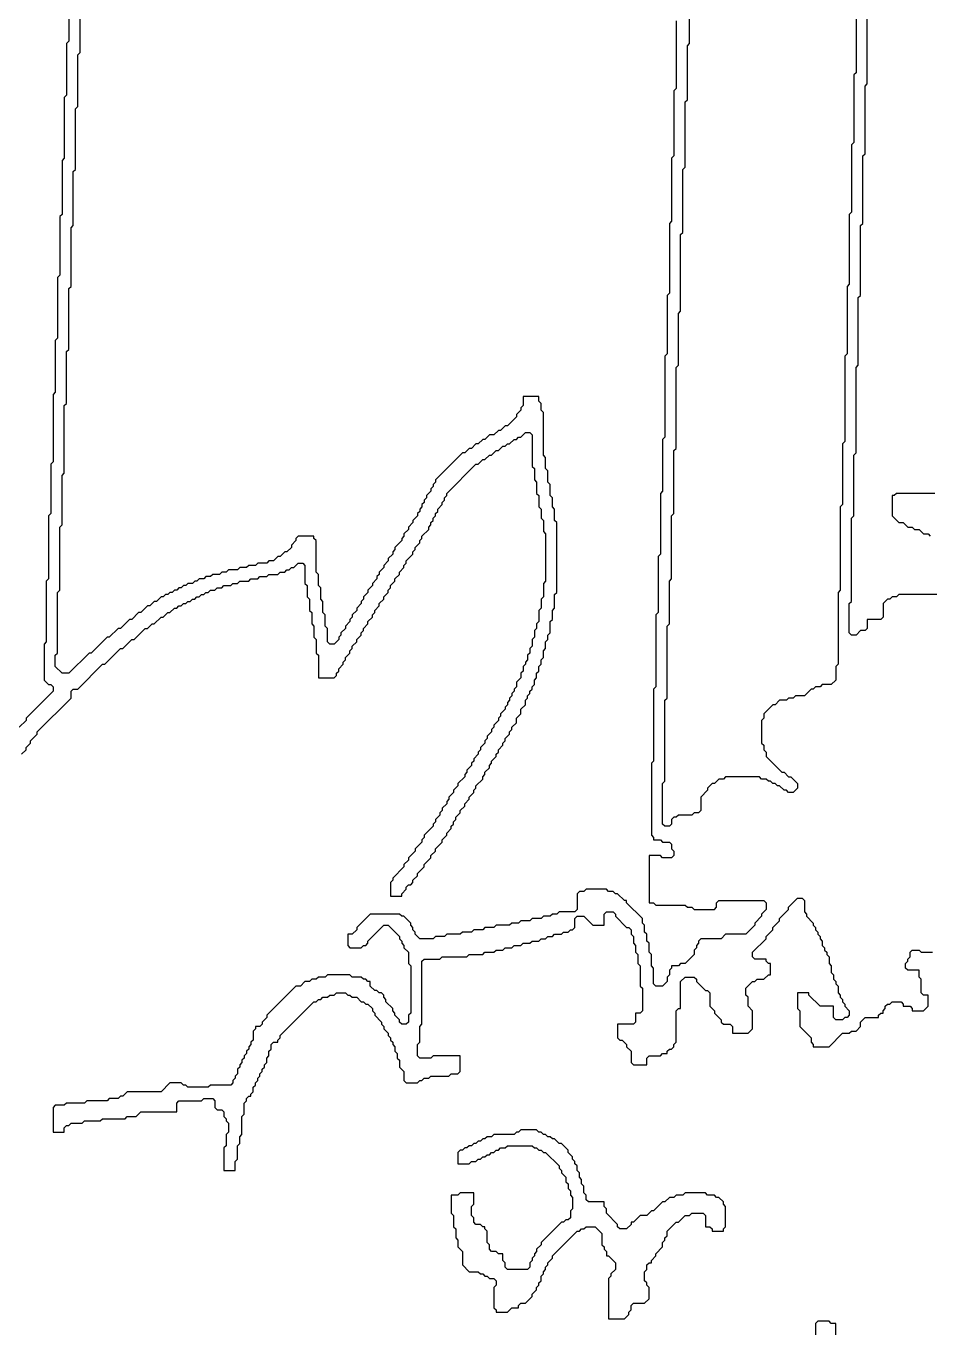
# Model space of a CAD drawing. Header units: metres. Extents: x 0 to 100, y 0 to 127.
# Drawn here: x 75.7 to 85.75, y 20.93 to 35.39 of the extents above; entities that cross this region are included whole.
import ezdxf

# ---------------------------------------------------------------- set-up
doc = ezdxf.new("R2010")
doc.units = ezdxf.units.M

msp = doc.modelspace()

# ---------------------------------------------------------------- linework, layer by layer
for points in [[(84.925, 35.625), (84.925, 34.875), (84.9, 34.85), (84.9, 34.1), (84.875, 34.075), (84.875, 33.325), (84.85, 33.3), (84.85, 32.525), (84.825, 32.5), (84.825, 31.75), (84.8, 31.725), (84.8, 30.775), (84.775, 30.75), (84.775, 30.075), (84.75, 30.05), (84.75, 29.125), (84.725, 29.1), (84.725, 28.3), (84.7, 28.275), (84.7, 28.125), (84.65, 28.075), (84.55, 28.075), (84.525, 28.05), (84.475, 28.05), (84.45, 28.025), (84.425, 28.025), (84.35, 27.95), (84.25, 27.95), (84.225, 27.925), (84.175, 27.925), (84.15, 27.9), (84.075, 27.9), (84.025, 27.85), (84, 27.85), (83.9, 27.75), (83.9, 27.7), (83.875, 27.675), (83.875, 27.425), (83.9, 27.4), (83.9, 27.35), (83.925, 27.325), (83.925, 27.275), (84.1, 27.1), (84.125, 27.1), (84.175, 27.05), (84.2, 27.05), (84.275, 26.975), (84.275, 26.925), (84.225, 26.875), (84.175, 26.875), (84.15, 26.9), (84.125, 26.9), (84.075, 26.95), (84.05, 26.95), (84.025, 26.975), (84, 26.975), (83.975, 27), (83.95, 27), (83.925, 27.025), (83.875, 27.025), (83.85, 27.05), (83.475, 27.05), (83.45, 27.025), (83.4, 27.025), (83.35, 26.975), (83.325, 26.975), (83.275, 26.925), (83.275, 26.9), (83.2, 26.825), (83.2, 26.675), (83.175, 26.65), (83.125, 26.65), (83.1, 26.625), (82.95, 26.625), (82.925, 26.6), (82.9, 26.6), (82.875, 26.575), (82.875, 26.525), (82.85, 26.5), (82.8, 26.5), (82.775, 26.525), (82.775, 26.975), (82.8, 27), (82.8, 27.9), (82.825, 27.925), (82.825, 28.725), (82.85, 28.75), (82.85, 29.225), (82.875, 29.25), (82.875, 29.95), (82.9, 29.975), (82.9, 30.675), (82.925, 30.7), (82.925, 31.6), (82.95, 31.625), (82.95, 32.2), (82.975, 32.225), (82.975, 33.075), (83, 33.1), (83, 33.8), (83.025, 33.825), (83.025, 34.55), (83.05, 34.575), (83.05, 35.175), (83.075, 35.2), (83.075, 35.9)], [(76.175, 35.8), (76.175, 35.225), (76.15, 35.2), (76.15, 34.625), (76.125, 34.6), (76.125, 33.925), (76.1, 33.9), (76.1, 33.3), (76.075, 33.275), (76.075, 32.625), (76.05, 32.6), (76.05, 31.925), (76.025, 31.9), (76.025, 31.325), (76, 31.3), (76, 30.55), (75.975, 30.525), (75.975, 29.975), (75.95, 29.95), (75.95, 29.25), (75.925, 29.225), (75.925, 28.55), (75.9, 28.525), (75.9, 28.125), (75.95, 28.075), (75.975, 28.075), (76, 28.05), (76, 28), (75.7, 27.7), (75.7, 27.675), (75.625, 27.6)], [(75.65, 27.3), (75.7, 27.35), (75.7, 27.375), (75.75, 27.425), (75.75, 27.45), (75.825, 27.525), (75.825, 27.55), (76.2, 27.925), (76.2, 28), (76.225, 28.025), (76.275, 28.025), (76.55, 28.3), (76.575, 28.3), (76.75, 28.475), (76.775, 28.475), (76.875, 28.575), (76.9, 28.575), (77.025, 28.7), (77.05, 28.7), (77.1, 28.75), (77.125, 28.75), (77.2, 28.825), (77.225, 28.825), (77.275, 28.875), (77.3, 28.875), (77.35, 28.925), (77.375, 28.925), (77.4, 28.95), (77.425, 28.95), (77.45, 28.975), (77.475, 28.975), (77.5, 29), (77.525, 29), (77.55, 29.025), (77.575, 29.025), (77.6, 29.05), (77.625, 29.05), (77.65, 29.075), (77.675, 29.075), (77.7, 29.1), (77.725, 29.1), (77.75, 29.125), (77.8, 29.125), (77.825, 29.15), (77.875, 29.15), (77.9, 29.175), (77.975, 29.175), (78, 29.2), (78.05, 29.2), (78.075, 29.225), (78.175, 29.225), (78.2, 29.25), (78.275, 29.25), (78.3, 29.275), (78.375, 29.275), (78.4, 29.3), (78.5, 29.3), (78.525, 29.325), (78.575, 29.325), (78.6, 29.35), (78.625, 29.35), (78.65, 29.375), (78.675, 29.375), (78.725, 29.425), (78.775, 29.425), (78.8, 29.4), (78.8, 29.2), (78.825, 29.175), (78.825, 29.05), (78.85, 29.025), (78.85, 28.9), (78.875, 28.875), (78.875, 28.75), (78.9, 28.725), (78.9, 28.6), (78.925, 28.575), (78.925, 28.425), (78.95, 28.4), (78.95, 28.15), (79.125, 28.15), (79.15, 28.175), (79.15, 28.2), (79.175, 28.225), (79.175, 28.25), (79.225, 28.3), (79.225, 28.325), (79.25, 28.35), (79.25, 28.375), (79.3, 28.425), (79.3, 28.45), (79.325, 28.475), (79.325, 28.5), (79.375, 28.55), (79.375, 28.575), (79.425, 28.625), (79.425, 28.65), (79.45, 28.675), (79.45, 28.7), (79.5, 28.75), (79.5, 28.775), (79.55, 28.825), (79.55, 28.85), (79.575, 28.875), (79.575, 28.9), (79.625, 28.95), (79.625, 28.975), (79.675, 29.025), (79.675, 29.05), (79.725, 29.1), (79.725, 29.125), (79.75, 29.15), (79.75, 29.175), (79.8, 29.225), (79.8, 29.25), (79.85, 29.3), (79.85, 29.325), (79.9, 29.375), (79.9, 29.4), (79.925, 29.425), (79.925, 29.45), (80, 29.525), (80, 29.55), (80.025, 29.575), (80.025, 29.6), (80.075, 29.65), (80.075, 29.675), (80.1, 29.7), (80.1, 29.725), (80.175, 29.8), (80.175, 29.825), (80.2, 29.85), (80.2, 29.875), (80.225, 29.9), (80.225, 29.925), (80.25, 29.95), (80.25, 29.975), (80.275, 30), (80.275, 30.025), (80.325, 30.075), (80.325, 30.1), (80.35, 30.125), (80.35, 30.15), (80.375, 30.175), (80.375, 30.2), (80.7, 30.525), (80.725, 30.525), (80.775, 30.575), (80.8, 30.575), (80.85, 30.625), (80.875, 30.625), (80.925, 30.675), (80.95, 30.675), (81, 30.725), (81.025, 30.725), (81.05, 30.75), (81.075, 30.75), (81.125, 30.8), (81.15, 30.8), (81.175, 30.825), (81.2, 30.825), (81.25, 30.875), (81.3, 30.875), (81.325, 30.85), (81.325, 30.5), (81.35, 30.475), (81.35, 30.35), (81.375, 30.325), (81.375, 30.2), (81.4, 30.175), (81.4, 30.05), (81.425, 30.025), (81.425, 29.925), (81.45, 29.9), (81.45, 29.775), (81.475, 29.75), (81.475, 29.225), (81.45, 29.2), (81.45, 29.05), (81.425, 29.025), (81.425, 28.925), (81.4, 28.9), (81.4, 28.775), (81.375, 28.75), (81.375, 28.7), (81.35, 28.675), (81.35, 28.6), (81.325, 28.575), (81.325, 28.5), (81.3, 28.475), (81.3, 28.425), (81.275, 28.4), (81.275, 28.35), (81.25, 28.325), (81.25, 28.3), (81.225, 28.275), (81.225, 28.225), (81.2, 28.2), (81.2, 28.15), (81.15, 28.1), (81.15, 28.05), (81.125, 28.025), (81.125, 28), (81.1, 27.975), (81.1, 27.95), (81.075, 27.925), (81.075, 27.9), (81.05, 27.875), (81.05, 27.85), (81.025, 27.825), (81.025, 27.8), (80.975, 27.75), (80.975, 27.725), (80.95, 27.7), (80.95, 27.675), (80.9, 27.625), (80.9, 27.6), (80.875, 27.575), (80.875, 27.55), (80.825, 27.5), (80.825, 27.475), (80.8, 27.45), (80.8, 27.425), (80.75, 27.375), (80.75, 27.35), (80.725, 27.325), (80.725, 27.3), (80.675, 27.25), (80.675, 27.225), (80.65, 27.2), (80.65, 27.175), (80.6, 27.125), (80.6, 27.1), (80.575, 27.075), (80.575, 27.05), (80.5, 26.975), (80.5, 26.95), (80.45, 26.9), (80.45, 26.875), (80.4, 26.825), (80.4, 26.8), (80.375, 26.775), (80.375, 26.75), (80.325, 26.7), (80.325, 26.675), (80.3, 26.65), (80.3, 26.625), (80.25, 26.575), (80.25, 26.55), (80.225, 26.525), (80.225, 26.5), (80.125, 26.4), (80.125, 26.375), (80.1, 26.35), (80.1, 26.325), (80.025, 26.25), (80.025, 26.225), (79.95, 26.15), (79.95, 26.125), (79.9, 26.075), (79.9, 26.05), (79.775, 25.925), (79.775, 25.9), (79.75, 25.875), (79.75, 25.725), (79.875, 25.725), (79.875, 25.75), (79.925, 25.8), (79.925, 25.825), (79.95, 25.85), (79.975, 25.85), (80, 25.875), (80, 25.9), (80.05, 25.95), (80.05, 25.975), (80.125, 26.05), (80.125, 26.075), (80.2, 26.15), (80.2, 26.175), (80.25, 26.225), (80.25, 26.25), (80.325, 26.325), (80.325, 26.35), (80.375, 26.4), (80.375, 26.425), (80.425, 26.475), (80.425, 26.5), (80.45, 26.525), (80.45, 26.55), (80.475, 26.575), (80.475, 26.6), (80.525, 26.65), (80.525, 26.675), (80.575, 26.725), (80.575, 26.75), (80.625, 26.8), (80.625, 26.825), (80.675, 26.875), (80.675, 26.9), (80.7, 26.925), (80.7, 26.95), (80.775, 27.025), (80.775, 27.05), (80.8, 27.075), (80.8, 27.1), (80.85, 27.15), (80.85, 27.175), (80.875, 27.2), (80.875, 27.225), (80.925, 27.275), (80.925, 27.3), (80.95, 27.325), (80.95, 27.35), (81, 27.4), (81, 27.425), (81.025, 27.45), (81.025, 27.475), (81.075, 27.525), (81.075, 27.55), (81.1, 27.575), (81.1, 27.6), (81.15, 27.65), (81.15, 27.7), (81.2, 27.75), (81.2, 27.8), (81.25, 27.85), (81.25, 27.9), (81.275, 27.925), (81.275, 27.95), (81.3, 27.975), (81.3, 28), (81.325, 28.025), (81.325, 28.05), (81.35, 28.075), (81.35, 28.125), (81.375, 28.15), (81.375, 28.2), (81.4, 28.225), (81.4, 28.275), (81.425, 28.3), (81.425, 28.35), (81.45, 28.375), (81.45, 28.45), (81.475, 28.475), (81.475, 28.55), (81.5, 28.575), (81.5, 28.625), (81.525, 28.65), (81.525, 28.775), (81.55, 28.8), (81.55, 28.9), (81.575, 28.925), (81.575, 29.075), (81.6, 29.1), (81.6, 29.875), (81.575, 29.9), (81.575, 30.025), (81.55, 30.05), (81.55, 30.15), (81.525, 30.175), (81.525, 30.3), (81.5, 30.325), (81.5, 30.45), (81.475, 30.475), (81.475, 30.6), (81.45, 30.625), (81.45, 31.1), (81.425, 31.125), (81.425, 31.2), (81.4, 31.225), (81.4, 31.275), (81.225, 31.275), (81.225, 31.175), (81.2, 31.15), (81.2, 31.125), (81.15, 31.075), (81.15, 31.05), (81.05, 30.95), (81.025, 30.95), (80.975, 30.9), (80.95, 30.9), (80.9, 30.85), (80.85, 30.85), (80.8, 30.8), (80.775, 30.8), (80.725, 30.75), (80.7, 30.75), (80.65, 30.7), (80.625, 30.7), (80.575, 30.65), (80.55, 30.65), (80.25, 30.35), (80.25, 30.325), (80.225, 30.3), (80.225, 30.275), (80.2, 30.25), (80.2, 30.225), (80.15, 30.175), (80.15, 30.15), (80.125, 30.125), (80.125, 30.1), (80.1, 30.075), (80.1, 30.05), (80.075, 30.025), (80.075, 30), (80.05, 29.975), (80.05, 29.95), (80, 29.9), (80, 29.875), (79.95, 29.825), (79.95, 29.8), (79.9, 29.75), (79.9, 29.725), (79.875, 29.7), (79.875, 29.675), (79.8, 29.6), (79.8, 29.575), (79.775, 29.55), (79.775, 29.525), (79.725, 29.475), (79.725, 29.45), (79.675, 29.4), (79.675, 29.375), (79.625, 29.325), (79.625, 29.3), (79.6, 29.275), (79.6, 29.25), (79.55, 29.2), (79.55, 29.175), (79.5, 29.125), (79.5, 29.1), (79.45, 29.05), (79.45, 29.025), (79.425, 29), (79.425, 28.975), (79.375, 28.925), (79.375, 28.9), (79.325, 28.85), (79.325, 28.825), (79.3, 28.8), (79.3, 28.775), (79.25, 28.725), (79.25, 28.7), (79.2, 28.65), (79.2, 28.625), (79.175, 28.6), (79.175, 28.575), (79.125, 28.525), (79.075, 28.525), (79.05, 28.55), (79.05, 28.7), (79.025, 28.725), (79.025, 28.85), (79, 28.875), (79, 29), (78.975, 29.025), (78.975, 29.15), (78.95, 29.175), (78.95, 29.3), (78.925, 29.325), (78.925, 29.675), (78.9, 29.7), (78.9, 29.725), (78.725, 29.725), (78.7, 29.7), (78.7, 29.675), (78.65, 29.625), (78.65, 29.6), (78.6, 29.55), (78.575, 29.55), (78.525, 29.5), (78.5, 29.5), (78.45, 29.45), (78.4, 29.45), (78.375, 29.425), (78.275, 29.425), (78.25, 29.4), (78.175, 29.4), (78.15, 29.375), (78.075, 29.375), (78.05, 29.35), (77.95, 29.35), (77.925, 29.325), (77.875, 29.325), (77.85, 29.3), (77.775, 29.3), (77.75, 29.275), (77.7, 29.275), (77.675, 29.25), (77.625, 29.25), (77.6, 29.225), (77.575, 29.225), (77.55, 29.2), (77.5, 29.2), (77.475, 29.175), (77.45, 29.175), (77.425, 29.15), (77.4, 29.15), (77.375, 29.125), (77.35, 29.125), (77.325, 29.1), (77.3, 29.1), (77.275, 29.075), (77.25, 29.075), (77.225, 29.05), (77.2, 29.05), (77.15, 29), (77.125, 29), (77.075, 28.95), (77.05, 28.95), (76.975, 28.875), (76.95, 28.875), (76.875, 28.8), (76.85, 28.8), (76.75, 28.7), (76.725, 28.7), (76.625, 28.6), (76.6, 28.6), (76.425, 28.425), (76.4, 28.425), (76.175, 28.2), (76.1, 28.2), (76.025, 28.275), (76.025, 28.4), (76.05, 28.425), (76.05, 29.1), (76.075, 29.125), (76.075, 29.825), (76.1, 29.85), (76.1, 30.4), (76.125, 30.425), (76.125, 31.175), (76.15, 31.2), (76.15, 31.775), (76.175, 31.8), (76.175, 32.475), (76.2, 32.5), (76.2, 33.15), (76.225, 33.175), (76.225, 33.775), (76.25, 33.8), (76.25, 34.475), (76.275, 34.5), (76.275, 35.075), (76.3, 35.1), (76.3, 35.675)], [(82.925, 35.45), (82.925, 34.7), (82.9, 34.675), (82.9, 33.95), (82.875, 33.925), (82.875, 33.225), (82.85, 33.2), (82.85, 32.425), (82.825, 32.4), (82.825, 31.75), (82.8, 31.725), (82.8, 30.825), (82.775, 30.8), (82.775, 30.225), (82.75, 30.2), (82.75, 29.525), (82.725, 29.5), (82.725, 28.875), (82.7, 28.85), (82.7, 28.05), (82.675, 28.025), (82.675, 27.225), (82.65, 27.2), (82.65, 26.4), (82.675, 26.375), (82.675, 26.35), (82.75, 26.35), (82.775, 26.325), (82.85, 26.325), (82.875, 26.3), (82.875, 26.25), (82.9, 26.225), (82.9, 26.175), (82.875, 26.15), (82.775, 26.15), (82.75, 26.175), (82.625, 26.175), (82.625, 25.65), (82.675, 25.65), (82.7, 25.625), (83.025, 25.625), (83.05, 25.6), (83.1, 25.6), (83.125, 25.575), (83.35, 25.575), (83.375, 25.6), (83.375, 25.65), (83.4, 25.675), (83.9, 25.675), (83.925, 25.65), (83.925, 25.575), (83.875, 25.525), (83.875, 25.5), (83.8, 25.425), (83.8, 25.4), (83.7, 25.3), (83.475, 25.3), (83.425, 25.25), (83.2, 25.25), (83.175, 25.225), (83.175, 25.2), (83.15, 25.175), (83.15, 25.15), (83.125, 25.125), (83.125, 25.075), (83.025, 24.975), (82.975, 24.975), (82.95, 24.95), (82.875, 24.95), (82.875, 24.925), (82.85, 24.9), (82.85, 24.85), (82.825, 24.825), (82.825, 24.775), (82.775, 24.725), (82.7, 24.725), (82.675, 24.75), (82.675, 24.925), (82.65, 24.95), (82.65, 25.075), (82.625, 25.1), (82.625, 25.2), (82.6, 25.225), (82.6, 25.3), (82.575, 25.325), (82.575, 25.4), (82.55, 25.425), (82.55, 25.475), (82.375, 25.65), (82.375, 25.675), (82.35, 25.675), (82.275, 25.75), (82.25, 25.75), (82.225, 25.775), (82.175, 25.775), (82.15, 25.8), (81.925, 25.8), (81.9, 25.775), (81.85, 25.775), (81.825, 25.75), (81.825, 25.575), (81.8, 25.55), (81.625, 25.55), (81.6, 25.525), (81.55, 25.525), (81.525, 25.5), (81.45, 25.5), (81.425, 25.475), (81.325, 25.475), (81.3, 25.45), (81.2, 25.45), (81.175, 25.425), (81.1, 25.425), (81.075, 25.4), (80.925, 25.4), (80.9, 25.375), (80.8, 25.375), (80.775, 25.35), (80.675, 25.35), (80.65, 25.325), (80.55, 25.325), (80.525, 25.3), (80.375, 25.3), (80.35, 25.275), (80.25, 25.275), (80.225, 25.25), (80.075, 25.25), (80.025, 25.3), (80.025, 25.325), (80, 25.35), (80, 25.375), (79.975, 25.4), (79.975, 25.425), (79.9, 25.5), (79.875, 25.5), (79.85, 25.525), (79.525, 25.525), (79.375, 25.375), (79.375, 25.35), (79.325, 25.3), (79.275, 25.3), (79.275, 25.175), (79.3, 25.15), (79.425, 25.15), (79.45, 25.175), (79.475, 25.175), (79.5, 25.2), (79.5, 25.225), (79.675, 25.4), (79.725, 25.4), (79.85, 25.275), (79.85, 25.25), (79.875, 25.225), (79.875, 25.2), (79.9, 25.175), (79.9, 25.15), (79.95, 25.1), (79.95, 24.975), (79.975, 24.95), (79.975, 24.425), (79.95, 24.4), (79.95, 24.325), (79.925, 24.3), (79.875, 24.3), (79.85, 24.325), (79.85, 24.35), (79.8, 24.4), (79.8, 24.425), (79.775, 24.45), (79.775, 24.475), (79.7, 24.55), (79.7, 24.575), (79.675, 24.6), (79.675, 24.625), (79.65, 24.65), (79.625, 24.65), (79.6, 24.675), (79.575, 24.675), (79.525, 24.725), (79.525, 24.775), (79.5, 24.775), (79.475, 24.8), (79.45, 24.8), (79.425, 24.825), (79.325, 24.825), (79.3, 24.85), (79.05, 24.85), (79.025, 24.825), (78.95, 24.825), (78.925, 24.8), (78.875, 24.8), (78.85, 24.775), (78.8, 24.775), (78.75, 24.725), (78.7, 24.725), (78.375, 24.4), (78.375, 24.375), (78.325, 24.325), (78.325, 24.3), (78.3, 24.275), (78.25, 24.275), (78.25, 24.25), (78.225, 24.225), (78.225, 24.125), (78.2, 24.1), (78.2, 24.075), (78.175, 24.05), (78.175, 24.025), (78.15, 24), (78.15, 23.975), (78.125, 23.95), (78.125, 23.925), (78.1, 23.9), (78.1, 23.875), (78.075, 23.85), (78.075, 23.825), (78.05, 23.8), (78.05, 23.75), (78.025, 23.725), (78.025, 23.7), (78, 23.675), (78, 23.65), (77.975, 23.625), (77.75, 23.625), (77.725, 23.6), (77.5, 23.6), (77.475, 23.625), (77.45, 23.625), (77.425, 23.65), (77.3, 23.65), (77.2, 23.55), (76.825, 23.55), (76.775, 23.5), (76.75, 23.5), (76.725, 23.475), (76.625, 23.475), (76.6, 23.45), (76.375, 23.45), (76.35, 23.425), (76.15, 23.425), (76.125, 23.4), (76.025, 23.4), (76, 23.375), (76, 23.1), (76.125, 23.1), (76.125, 23.15), (76.15, 23.175), (76.175, 23.175), (76.2, 23.2), (76.325, 23.2), (76.35, 23.225), (76.525, 23.225), (76.55, 23.25), (76.8, 23.25), (76.825, 23.275), (76.925, 23.275), (76.975, 23.325), (77.375, 23.325), (77.375, 23.425), (77.4, 23.45), (77.65, 23.45), (77.675, 23.475), (77.775, 23.475), (77.8, 23.45), (77.8, 23.375), (77.825, 23.35), (77.875, 23.35), (77.9, 23.325), (77.9, 23.275), (77.925, 23.25), (77.925, 23.225), (77.95, 23.2), (77.95, 23.1), (77.925, 23.075), (77.925, 22.95), (77.9, 22.925), (77.9, 22.675), (78.025, 22.675), (78.025, 22.775), (78.05, 22.8), (78.05, 22.95), (78.075, 22.975), (78.075, 23.05), (78.1, 23.075), (78.1, 23.275), (78.125, 23.3), (78.125, 23.425), (78.15, 23.45), (78.15, 23.475), (78.175, 23.5), (78.2, 23.5), (78.2, 23.525), (78.225, 23.55), (78.225, 23.6), (78.25, 23.625), (78.25, 23.65), (78.275, 23.675), (78.275, 23.7), (78.3, 23.725), (78.3, 23.75), (78.325, 23.775), (78.325, 23.8), (78.35, 23.825), (78.35, 23.85), (78.375, 23.875), (78.375, 23.925), (78.4, 23.95), (78.4, 24), (78.425, 24.025), (78.425, 24.075), (78.45, 24.1), (78.5, 24.1), (78.5, 24.125), (78.525, 24.15), (78.525, 24.175), (78.9, 24.55), (78.925, 24.55), (78.95, 24.575), (78.975, 24.575), (79, 24.6), (79.05, 24.6), (79.075, 24.625), (79.125, 24.625), (79.15, 24.65), (79.25, 24.65), (79.275, 24.625), (79.3, 24.625), (79.325, 24.6), (79.375, 24.6), (79.425, 24.55), (79.45, 24.55), (79.475, 24.525), (79.5, 24.525), (79.55, 24.475), (79.55, 24.45), (79.575, 24.425), (79.575, 24.4), (79.65, 24.325), (79.65, 24.3), (79.675, 24.275), (79.675, 24.25), (79.725, 24.2), (79.725, 24.175), (79.75, 24.15), (79.75, 24.125), (79.775, 24.1), (79.775, 24.075), (79.8, 24.05), (79.8, 24), (79.825, 23.975), (79.825, 23.925), (79.85, 23.9), (79.85, 23.825), (79.9, 23.775), (79.9, 23.675), (79.925, 23.65), (80.05, 23.65), (80.075, 23.675), (80.1, 23.675), (80.125, 23.7), (80.175, 23.7), (80.2, 23.725), (80.4, 23.725), (80.425, 23.75), (80.5, 23.75), (80.525, 23.775), (80.525, 23.95), (80.225, 23.95), (80.2, 23.925), (80.075, 23.925), (80.05, 23.95), (80.05, 24.075), (80.075, 24.1), (80.075, 24.275), (80.1, 24.3), (80.1, 25), (80.125, 25.025), (80.3, 25.025), (80.325, 25.05), (80.6, 25.05), (80.625, 25.075), (80.775, 25.075), (80.8, 25.1), (80.9, 25.1), (80.925, 25.125), (81, 25.125), (81.025, 25.15), (81.1, 25.15), (81.125, 25.175), (81.2, 25.175), (81.225, 25.2), (81.3, 25.2), (81.325, 25.225), (81.4, 25.225), (81.425, 25.25), (81.475, 25.25), (81.5, 25.275), (81.55, 25.275), (81.575, 25.3), (81.65, 25.3), (81.675, 25.325), (81.725, 25.325), (81.75, 25.35), (81.775, 25.35), (81.8, 25.375), (81.8, 25.475), (81.825, 25.5), (81.9, 25.5), (82, 25.4), (82.125, 25.4), (82.125, 25.525), (82.15, 25.55), (82.225, 25.55), (82.25, 25.525), (82.25, 25.5), (82.375, 25.375), (82.4, 25.375), (82.425, 25.35), (82.425, 25.3), (82.45, 25.275), (82.45, 25.2), (82.475, 25.175), (82.475, 25.1), (82.5, 25.075), (82.5, 24.975), (82.525, 24.95), (82.525, 24.725), (82.55, 24.7), (82.55, 24.45), (82.525, 24.425), (82.475, 24.425), (82.475, 24.325), (82.45, 24.3), (82.275, 24.3), (82.275, 24.15), (82.3, 24.125), (82.325, 24.125), (82.375, 24.075), (82.375, 24.05), (82.425, 24), (82.425, 23.875), (82.45, 23.85), (82.6, 23.85), (82.6, 23.925), (82.625, 23.95), (82.75, 23.95), (82.775, 23.975), (82.825, 23.975), (82.825, 24), (82.85, 24.025), (82.875, 24.025), (82.9, 24.05), (82.9, 24.075), (82.925, 24.1), (82.925, 24.45), (82.95, 24.475), (82.975, 24.475), (82.975, 24.775), (83.025, 24.825), (83.125, 24.825), (83.15, 24.8), (83.15, 24.775), (83.25, 24.675), (83.275, 24.675), (83.3, 24.65), (83.3, 24.5), (83.35, 24.45), (83.35, 24.425), (83.425, 24.35), (83.425, 24.325), (83.45, 24.3), (83.525, 24.3), (83.55, 24.275), (83.55, 24.2), (83.725, 24.2), (83.775, 24.25), (83.775, 24.45), (83.725, 24.5), (83.725, 24.6), (83.7, 24.625), (83.7, 24.7), (83.775, 24.775), (83.8, 24.775), (83.825, 24.8), (83.9, 24.8), (83.95, 24.85), (83.975, 24.85), (83.975, 24.975), (83.95, 24.975), (83.925, 25), (83.925, 25.025), (83.8, 25.025), (83.775, 25.05), (83.775, 25.1), (83.925, 25.25), (83.925, 25.275), (84, 25.35), (84, 25.375), (84.075, 25.45), (84.075, 25.475), (84.175, 25.575), (84.175, 25.6), (84.275, 25.7), (84.325, 25.7), (84.35, 25.675), (84.35, 25.55), (84.375, 25.525), (84.375, 25.5), (84.45, 25.425), (84.45, 25.4), (84.475, 25.375), (84.475, 25.35), (84.5, 25.325), (84.5, 25.3), (84.525, 25.275), (84.525, 25.25), (84.55, 25.225), (84.55, 25.175), (84.575, 25.15), (84.575, 25.125), (84.6, 25.1), (84.6, 25.075), (84.625, 25.05), (84.625, 24.975), (84.65, 24.95), (84.65, 24.875), (84.675, 24.85), (84.675, 24.8), (84.7, 24.775), (84.7, 24.75), (84.725, 24.725), (84.725, 24.65), (84.75, 24.625), (84.75, 24.6), (84.775, 24.575), (84.775, 24.55), (84.8, 24.525), (84.8, 24.5), (84.85, 24.45), (84.85, 24.4), (84.825, 24.375), (84.8, 24.375), (84.775, 24.35), (84.7, 24.35), (84.675, 24.375), (84.675, 24.5), (84.525, 24.5), (84.4, 24.625), (84.4, 24.65), (84.275, 24.65), (84.275, 24.475), (84.3, 24.45), (84.3, 24.275), (84.425, 24.15), (84.425, 24.1), (84.45, 24.075), (84.45, 24.05), (84.625, 24.05), (84.775, 24.2), (84.85, 24.2), (84.875, 24.225), (84.925, 24.225), (84.975, 24.275), (84.975, 24.325), (85.025, 24.375), (85.175, 24.375), (85.175, 24.4), (85.2, 24.425), (85.225, 24.425), (85.225, 24.45), (85.25, 24.475), (85.25, 24.5), (85.275, 24.525), (85.3, 24.525), (85.325, 24.55), (85.425, 24.55), (85.45, 24.525), (85.45, 24.5), (85.525, 24.5), (85.55, 24.475), (85.55, 24.45), (85.675, 24.45), (85.725, 24.5), (85.725, 24.625), (85.675, 24.625), (85.65, 24.65), (85.65, 24.8), (85.625, 24.825), (85.625, 24.9), (85.5, 24.9), (85.475, 24.925), (85.475, 24.975), (85.5, 25), (85.5, 25.025), (85.525, 25.05), (85.525, 25.1), (85.55, 25.125), (85.625, 25.125), (85.65, 25.1), (85.775, 25.1)], [(85.925, 29.075), (85.4, 29.075), (85.375, 29.05), (85.325, 29.05), (85.3, 29.025), (85.275, 29.025), (85.225, 28.975), (85.225, 28.825), (85.2, 28.8), (85.05, 28.8), (85.05, 28.7), (85.025, 28.675), (84.975, 28.675), (84.925, 28.625), (84.875, 28.625), (84.85, 28.65), (84.85, 28.975), (84.875, 29), (84.875, 29.925), (84.9, 29.95), (84.9, 30.625), (84.925, 30.65), (84.925, 31.6), (84.95, 31.625), (84.95, 32.375), (84.975, 32.4), (84.975, 33.175), (85, 33.2), (85, 33.95), (85.025, 33.975), (85.025, 34.725), (85.05, 34.75), (85.05, 35.5)], [(85.8, 30.2), (85.375, 30.2), (85.35, 30.175), (85.325, 30.175), (85.325, 29.95), (85.4, 29.875), (85.45, 29.875), (85.5, 29.825), (85.55, 29.825), (85.575, 29.8), (85.625, 29.8), (85.675, 29.75), (85.725, 29.75), (85.75, 29.725)], [(84.7, 20.85), (84.7, 20.975), (84.65, 20.975), (84.625, 21), (84.5, 21), (84.475, 20.975), (84.475, 20.8)]]:
    msp.add_lwpolyline(points)
msp.add_lwpolyline([(81.2, 23.125), (81.175, 23.1), (81.15, 23.1), (81.125, 23.075), (80.9, 23.075), (80.875, 23.05), (80.825, 23.05), (80.8, 23.025), (80.775, 23.025), (80.75, 23), (80.725, 23), (80.7, 22.975), (80.675, 22.975), (80.65, 22.95), (80.625, 22.95), (80.6, 22.925), (80.575, 22.925), (80.55, 22.9), (80.525, 22.9), (80.5, 22.875), (80.5, 22.75), (80.625, 22.75), (80.65, 22.775), (80.7, 22.775), (80.725, 22.8), (80.75, 22.8), (80.775, 22.825), (80.8, 22.825), (80.825, 22.85), (80.85, 22.85), (80.875, 22.875), (80.9, 22.875), (80.925, 22.9), (80.95, 22.9), (80.975, 22.925), (81.025, 22.925), (81.05, 22.95), (81.325, 22.95), (81.35, 22.925), (81.375, 22.925), (81.4, 22.9), (81.425, 22.9), (81.45, 22.875), (81.475, 22.875), (81.625, 22.725), (81.625, 22.7), (81.65, 22.675), (81.65, 22.65), (81.7, 22.6), (81.7, 22.55), (81.725, 22.525), (81.725, 22.475), (81.75, 22.45), (81.75, 22.4), (81.775, 22.375), (81.775, 22.25), (81.75, 22.225), (81.75, 22.15), (81.725, 22.125), (81.7, 22.125), (81.675, 22.1), (81.65, 22.1), (81.425, 21.875), (81.425, 21.85), (81.375, 21.8), (81.375, 21.775), (81.35, 21.75), (81.35, 21.725), (81.325, 21.7), (81.325, 21.675), (81.3, 21.65), (81.3, 21.6), (81.275, 21.575), (81.05, 21.575), (81.025, 21.6), (81.025, 21.65), (81, 21.675), (81, 21.75), (80.95, 21.75), (80.925, 21.775), (80.875, 21.775), (80.85, 21.8), (80.85, 21.85), (80.825, 21.875), (80.825, 22), (80.8, 22.025), (80.8, 22.05), (80.775, 22.05), (80.75, 22.075), (80.7, 22.075), (80.675, 22.1), (80.675, 22.15), (80.65, 22.175), (80.65, 22.275), (80.675, 22.3), (80.675, 22.425), (80.525, 22.425), (80.5, 22.4), (80.425, 22.4), (80.425, 22.2), (80.45, 22.175), (80.45, 22.05), (80.475, 22.025), (80.475, 21.925), (80.5, 21.9), (80.5, 21.825), (80.55, 21.775), (80.55, 21.625), (80.625, 21.55), (80.725, 21.55), (80.75, 21.525), (80.775, 21.525), (80.8, 21.5), (80.825, 21.5), (80.85, 21.475), (80.9, 21.475), (80.925, 21.45), (80.925, 21.4), (80.9, 21.375), (80.9, 21.15), (80.925, 21.125), (80.925, 21.1), (81.05, 21.1), (81.1, 21.15), (81.175, 21.15), (81.175, 21.175), (81.2, 21.2), (81.25, 21.2), (81.325, 21.275), (81.325, 21.3), (81.375, 21.35), (81.375, 21.375), (81.4, 21.4), (81.4, 21.425), (81.425, 21.45), (81.425, 21.5), (81.45, 21.525), (81.45, 21.55), (81.475, 21.575), (81.475, 21.6), (81.5, 21.625), (81.5, 21.65), (81.55, 21.7), (81.55, 21.725), (81.825, 22), (81.85, 22), (81.875, 22.025), (81.9, 22.025), (81.925, 22.05), (82.025, 22.05), (82.1, 21.975), (82.1, 21.85), (82.125, 21.825), (82.125, 21.8), (82.15, 21.775), (82.15, 21.725), (82.175, 21.725), (82.25, 21.65), (82.25, 21.575), (82.2, 21.525), (82.2, 21.5), (82.175, 21.475), (82.175, 21.025), (82.35, 21.025), (82.4, 21.075), (82.4, 21.1), (82.425, 21.125), (82.425, 21.175), (82.45, 21.2), (82.575, 21.2), (82.625, 21.25), (82.625, 21.375), (82.6, 21.4), (82.6, 21.425), (82.575, 21.45), (82.575, 21.55), (82.6, 21.575), (82.6, 21.625), (82.625, 21.65), (82.65, 21.65), (82.65, 21.675), (82.7, 21.725), (82.7, 21.75), (82.775, 21.825), (82.775, 21.875), (82.8, 21.9), (82.8, 21.925), (82.825, 21.95), (82.825, 22), (82.925, 22.1), (82.95, 22.1), (83.025, 22.175), (83.075, 22.175), (83.1, 22.2), (83.225, 22.2), (83.25, 22.175), (83.25, 22.05), (83.3, 22.05), (83.325, 22.025), (83.325, 22), (83.45, 22), (83.45, 22.025), (83.475, 22.05), (83.475, 22.275), (83.45, 22.3), (83.45, 22.325), (83.4, 22.375), (83.375, 22.375), (83.35, 22.4), (83.275, 22.4), (83.25, 22.425), (83.025, 22.425), (83, 22.4), (82.925, 22.4), (82.9, 22.375), (82.85, 22.375), (82.8, 22.325), (82.775, 22.325), (82.675, 22.225), (82.65, 22.225), (82.6, 22.175), (82.525, 22.175), (82.45, 22.1), (82.425, 22.1), (82.425, 22.075), (82.375, 22.025), (82.3, 22.025), (82.275, 22.05), (82.275, 22.075), (82.15, 22.2), (82.15, 22.25), (82.125, 22.275), (82.125, 22.325), (81.95, 22.325), (81.925, 22.35), (81.925, 22.4), (81.9, 22.425), (81.9, 22.5), (81.875, 22.525), (81.875, 22.575), (81.85, 22.6), (81.85, 22.65), (81.825, 22.675), (81.825, 22.725), (81.8, 22.75), (81.8, 22.775), (81.775, 22.8), (81.775, 22.825), (81.725, 22.875), (81.725, 22.9), (81.65, 22.975), (81.625, 22.975), (81.575, 23.025), (81.55, 23.025), (81.525, 23.05), (81.5, 23.05), (81.475, 23.075), (81.45, 23.075), (81.425, 23.1), (81.4, 23.1), (81.375, 23.125)], close=True)

doc.saveas('drawing.dxf')
